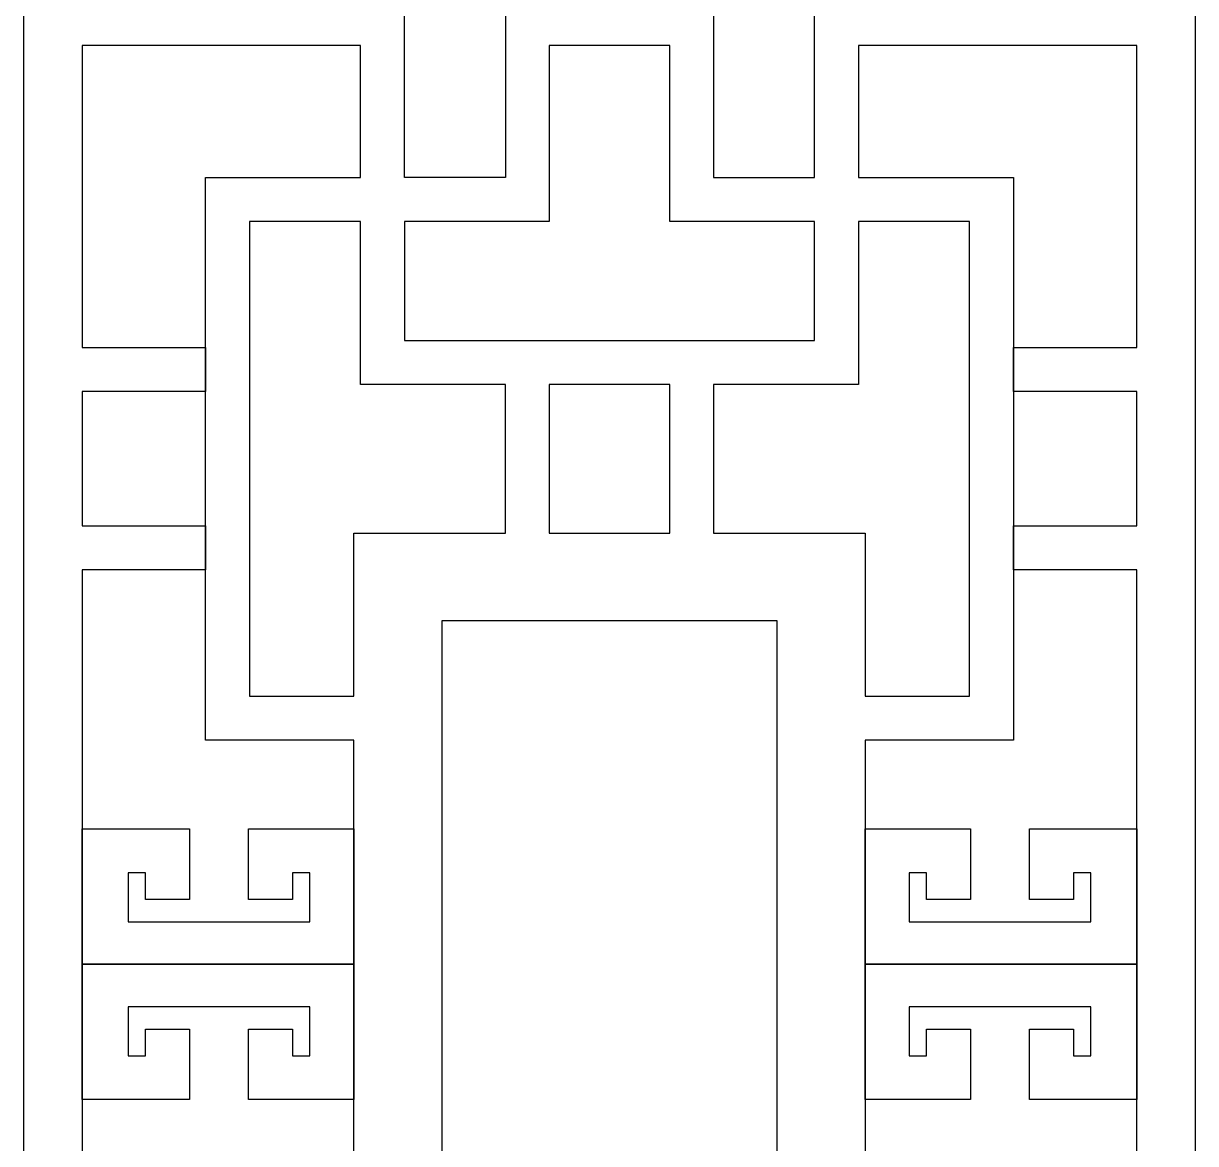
# Model space of a CAD drawing. Header units: centimetres. Extents: x -27.5 to -16.8, y -9.5 to 9.5.
# Drawn here: x -27.5 to -22.43, y -0.78 to 4.07 of the extents above; entities that cross this region are included whole.
import ezdxf

# ---------------------------------------------------------------- set-up
doc = ezdxf.new("R2010")
doc.units = ezdxf.units.CM
doc.header["$MEASUREMENT"] = 0
doc.layers.add('layer 1', color=7, linetype='Continuous')

msp = doc.modelspace()

# ---------------------------------------------------------------- linework, layer by layer
at = {"layer": 'layer 1', "color": 250}
for points, knots in [([(-27.5, -9.5), (-27.5, -9.5), (-27.5, 9.5), (-27.5, 9.5), (-27.5, 9.5), (-27.5, 9.5), (-22.43334, 9.5), (-22.43334, 9.5), (-22.43334, 9.5), (-22.43334, 9.5), (-22.43334, -9.5), (-22.43334, -9.5), (-22.43334, -9.5), (-22.43334, -9.5), (-27.5, -9.5), (-27.5, -9.5)], [0, 0, 0, 0, 0.2, 0.2, 0.2, 0.2, 0.4, 0.4, 0.4, 0.4, 0.6, 0.6, 0.6, 0.6, 1, 1, 1, 1]), ([(-26.52278, 4.16265), (-26.52278, 4.16265), (-26.52278, 4.16265), (-26.52278, 4.16265), (-26.52278, 4.16265), (-26.52278, 4.16265), (-26.04232, 4.16265), (-26.04232, 4.16265), (-26.04232, 4.16265), (-26.04232, 4.16265), (-25.94143, 4.16265), (-25.94143, 4.16265), (-25.94143, 4.16265), (-25.94143, 4.16265), (-25.85231, 4.16265), (-25.85231, 4.16265), (-25.85231, 4.16265), (-25.85231, 4.16265), (-25.85231, 3.40204), (-25.85231, 3.40204), (-25.85231, 3.40204), (-25.85231, 3.40204), (-25.41693, 3.40204), (-25.41693, 3.40204), (-25.41693, 3.40204), (-25.41693, 3.40204), (-25.41693, 5.59648), (-25.41693, 5.59648), (-25.41693, 5.59648), (-25.41693, 5.59648), (-25.85231, 5.59648), (-25.85231, 5.59648), (-25.85231, 5.59648), (-25.85231, 5.59648), (-25.85231, 4.83589), (-25.85231, 4.83589), (-25.85231, 4.83589), (-25.85231, 4.83589), (-25.94143, 4.83589), (-25.94143, 4.83589), (-25.94143, 4.83589), (-25.94143, 4.83589), (-26.04232, 4.83589), (-26.04232, 4.83589), (-26.04232, 4.83589), (-26.04232, 4.83589), (-26.52278, 4.83589), (-26.52278, 4.83589), (-26.52278, 4.83589), (-26.52278, 4.83589), (-26.52278, 4.16265), (-26.52278, 4.16265)], [0, 0, 0, 0, 0.0714286, 0.0714286, 0.0714286, 0.0714286, 0.1428571, 0.1428571, 0.1428571, 0.1428571, 0.2142857, 0.2142857, 0.2142857, 0.2142857, 0.2857143, 0.2857143, 0.2857143, 0.2857143, 0.3571429, 0.3571429, 0.3571429, 0.3571429, 0.4285714, 0.4285714, 0.4285714, 0.4285714, 0.5, 0.5, 0.5, 0.5, 0.5714286, 0.5714286, 0.5714286, 0.5714286, 0.6428571, 0.6428571, 0.6428571, 0.6428571, 0.7142857, 0.7142857, 0.7142857, 0.7142857, 0.7857143, 0.7857143, 0.7857143, 0.7857143, 0.8571429, 0.8571429, 0.8571429, 0.8571429, 1, 1, 1, 1]), ([(-23.41054, 4.16265), (-23.41054, 4.16265), (-23.41054, 4.16265), (-23.41054, 4.16265), (-23.41054, 4.16265), (-23.41054, 4.16265), (-23.891, 4.16265), (-23.891, 4.16265), (-23.891, 4.16265), (-23.891, 4.16265), (-23.99191, 4.16265), (-23.99191, 4.16265), (-23.99191, 4.16265), (-23.99191, 4.16265), (-24.08101, 4.16265), (-24.08101, 4.16265), (-24.08101, 4.16265), (-24.08101, 4.16265), (-24.08101, 3.40204), (-24.08101, 3.40204), (-24.08101, 3.40204), (-24.08101, 3.40204), (-24.5164, 3.40204), (-24.5164, 3.40204), (-24.5164, 3.40204), (-24.5164, 3.40204), (-24.5164, 5.59648), (-24.5164, 5.59648), (-24.5164, 5.59648), (-24.5164, 5.59648), (-24.08101, 5.59648), (-24.08101, 5.59648), (-24.08101, 5.59648), (-24.08101, 5.59648), (-24.08101, 4.83589), (-24.08101, 4.83589), (-24.08101, 4.83589), (-24.08101, 4.83589), (-23.99191, 4.83589), (-23.99191, 4.83589), (-23.99191, 4.83589), (-23.99191, 4.83589), (-23.891, 4.83589), (-23.891, 4.83589), (-23.891, 4.83589), (-23.891, 4.83589), (-23.41054, 4.83589), (-23.41054, 4.83589), (-23.41054, 4.83589), (-23.41054, 4.83589), (-23.41054, 4.16265), (-23.41054, 4.16265)], [0, 0, 0, 0, 0.0714286, 0.0714286, 0.0714286, 0.0714286, 0.1428571, 0.1428571, 0.1428571, 0.1428571, 0.2142857, 0.2142857, 0.2142857, 0.2142857, 0.2857143, 0.2857143, 0.2857143, 0.2857143, 0.3571429, 0.3571429, 0.3571429, 0.3571429, 0.4285714, 0.4285714, 0.4285714, 0.4285714, 0.5, 0.5, 0.5, 0.5, 0.5714286, 0.5714286, 0.5714286, 0.5714286, 0.6428571, 0.6428571, 0.6428571, 0.6428571, 0.7142857, 0.7142857, 0.7142857, 0.7142857, 0.7857143, 0.7857143, 0.7857143, 0.7857143, 0.8571429, 0.8571429, 0.8571429, 0.8571429, 1, 1, 1, 1]), ([(-27.24666, 0.58508), (-27.24666, 0.58508), (-27.24666, 0.58508), (-27.24666, 0.58508), (-27.24666, 0.58508), (-27.24666, 0.58508), (-27.24666, 1.70551), (-27.24666, 1.70551), (-27.24666, 1.70551), (-27.24666, 1.70551), (-26.71333, 1.70551), (-26.71333, 1.70551), (-26.71333, 1.70551), (-26.71333, 1.70551), (-26.71333, 1.89551), (-26.71333, 1.89551), (-26.71333, 1.89551), (-26.71333, 1.89551), (-27.24666, 1.89551), (-27.24666, 1.89551), (-27.24666, 1.89551), (-27.24666, 1.89551), (-27.24666, 2.47601), (-27.24666, 2.47601), (-27.24666, 2.47601), (-27.24666, 2.47601), (-26.71333, 2.47601), (-26.71333, 2.47601), (-26.71333, 2.47601), (-26.71333, 2.47601), (-26.71333, 2.66601), (-26.71333, 2.66601), (-26.71333, 2.66601), (-26.71333, 2.66601), (-27.24666, 2.66601), (-27.24666, 2.66601), (-27.24666, 2.66601), (-27.24666, 2.66601), (-27.24666, 3.97265), (-27.24666, 3.97265), (-27.24666, 3.97265), (-27.24666, 3.97265), (-26.04232, 3.97265), (-26.04232, 3.97265), (-26.04232, 3.97265), (-26.04232, 3.97265), (-26.04232, 3.40204), (-26.04232, 3.40204), (-26.04232, 3.40204), (-26.04232, 3.40204), (-26.52278, 3.40204), (-26.52278, 3.40204), (-26.52278, 3.40204), (-26.52278, 3.40204), (-26.56681, 3.40204), (-26.56681, 3.40204), (-26.56681, 3.40204), (-26.56681, 3.40204), (-26.71278, 3.40204), (-26.71278, 3.40204), (-26.71278, 3.40204), (-26.71278, 3.40204), (-26.71278, 2.18575), (-26.71278, 2.18575), (-26.71278, 2.18575), (-26.71278, 2.18575), (-26.71278, 0.96948), (-26.71278, 0.96948), (-26.71278, 0.96948), (-26.4992, 0.96948), (-26.28564, 0.96948), (-26.07206, 0.96948), (-26.07206, 0.96948), (-26.07206, 0.96948), (-26.07206, 0.58508), (-26.07206, 0.58508), (-26.07206, 0.58508), (-26.07206, 0.58508), (-26.07332, 0.58508), (-26.07332, 0.58508), (-26.07332, 0.58508), (-26.22476, 0.58508), (-26.37617, 0.58508), (-26.52757, 0.58508), (-26.52757, 0.58508), (-26.52757, 0.58508), (-26.52757, 0.28066), (-26.52757, 0.28066), (-26.52757, 0.28066), (-26.52757, 0.28066), (-26.33757, 0.28066), (-26.33757, 0.28066), (-26.33757, 0.28066), (-26.33757, 0.28066), (-26.33757, 0.39506), (-26.33757, 0.39506), (-26.33757, 0.39506), (-26.33757, 0.39506), (-26.26207, 0.39506), (-26.26207, 0.39506), (-26.26207, 0.39506), (-26.26207, 0.39506), (-26.26207, 0.18333), (-26.26207, 0.18333), (-26.26207, 0.18333), (-26.52389, 0.18333), (-26.7857, 0.18333), (-27.04754, 0.18333), (-27.04754, 0.18333), (-27.04754, 0.18333), (-27.04754, 0.39506), (-27.04754, 0.39506), (-27.04754, 0.39506), (-27.04754, 0.39506), (-26.97202, 0.39506), (-26.97202, 0.39506), (-26.97202, 0.39506), (-26.97202, 0.39506), (-26.97202, 0.28066), (-26.97202, 0.28066), (-26.97202, 0.28066), (-26.97202, 0.28066), (-26.78203, 0.28066), (-26.78203, 0.28066), (-26.78203, 0.28066), (-26.78203, 0.28066), (-26.78203, 0.58508), (-26.78203, 0.58508), (-26.78203, 0.58508), (-26.90438, 0.58508), (-27.09702, 0.58508), (-27.24666, 0.58508)], [0, 0, 0, 0, 0.0294118, 0.0294118, 0.0294118, 0.0294118, 0.0588235, 0.0588235, 0.0588235, 0.0588235, 0.0882353, 0.0882353, 0.0882353, 0.0882353, 0.1176471, 0.1176471, 0.1176471, 0.1176471, 0.1470588, 0.1470588, 0.1470588, 0.1470588, 0.1764706, 0.1764706, 0.1764706, 0.1764706, 0.2058824, 0.2058824, 0.2058824, 0.2058824, 0.2352941, 0.2352941, 0.2352941, 0.2352941, 0.2647059, 0.2647059, 0.2647059, 0.2647059, 0.2941176, 0.2941176, 0.2941176, 0.2941176, 0.3235294, 0.3235294, 0.3235294, 0.3235294, 0.3529412, 0.3529412, 0.3529412, 0.3529412, 0.3823529, 0.3823529, 0.3823529, 0.3823529, 0.4117647, 0.4117647, 0.4117647, 0.4117647, 0.4411765, 0.4411765, 0.4411765, 0.4411765, 0.4705882, 0.4705882, 0.4705882, 0.4705882, 0.5, 0.5, 0.5, 0.5, 0.5294118, 0.5294118, 0.5294118, 0.5294118, 0.5588235, 0.5588235, 0.5588235, 0.5588235, 0.5882353, 0.5882353, 0.5882353, 0.5882353, 0.6176471, 0.6176471, 0.6176471, 0.6176471, 0.6470588, 0.6470588, 0.6470588, 0.6470588, 0.6764706, 0.6764706, 0.6764706, 0.6764706, 0.7058824, 0.7058824, 0.7058824, 0.7058824, 0.7352941, 0.7352941, 0.7352941, 0.7352941, 0.7647059, 0.7647059, 0.7647059, 0.7647059, 0.7941176, 0.7941176, 0.7941176, 0.7941176, 0.8235294, 0.8235294, 0.8235294, 0.8235294, 0.8529412, 0.8529412, 0.8529412, 0.8529412, 0.8823529, 0.8823529, 0.8823529, 0.8823529, 0.9117647, 0.9117647, 0.9117647, 0.9117647, 0.9411765, 0.9411765, 0.9411765, 0.9411765, 1, 1, 1, 1]), ([(-24.96667, 3.97265), (-24.96667, 3.97265), (-24.96667, 3.97265), (-24.96667, 3.97265), (-24.96667, 3.97265), (-24.96667, 3.97265), (-24.7064, 3.97265), (-24.7064, 3.97265), (-24.7064, 3.97265), (-24.7064, 3.97265), (-24.7064, 3.40204), (-24.7064, 3.40204), (-24.7064, 3.40204), (-24.7064, 3.40204), (-24.7064, 3.30133), (-24.7064, 3.30133), (-24.7064, 3.30133), (-24.7064, 3.30133), (-24.7064, 3.21204), (-24.7064, 3.21204), (-24.7064, 3.21204), (-24.7064, 3.21204), (-24.08101, 3.21204), (-24.08101, 3.21204), (-24.08101, 3.21204), (-24.08101, 3.21204), (-24.08101, 2.69691), (-24.08101, 2.69691), (-24.08101, 2.69691), (-24.08101, 2.69691), (-24.96667, 2.69691), (-24.96667, 2.69691), (-24.96667, 2.69691), (-24.96667, 2.69691), (-25.85231, 2.69691), (-25.85231, 2.69691), (-25.85231, 2.69691), (-25.85231, 2.69691), (-25.85231, 3.21204), (-25.85231, 3.21204), (-25.85231, 3.21204), (-25.85231, 3.21204), (-25.22693, 3.21204), (-25.22693, 3.21204), (-25.22693, 3.21204), (-25.22693, 3.21204), (-25.22693, 3.30133), (-25.22693, 3.30133), (-25.22693, 3.30133), (-25.22693, 3.30133), (-25.22693, 3.40204), (-25.22693, 3.40204), (-25.22693, 3.40204), (-25.22693, 3.40204), (-25.22693, 3.97265), (-25.22693, 3.97265), (-25.22693, 3.97265), (-25.22693, 3.97265), (-24.96667, 3.97265), (-24.96667, 3.97265)], [0, 0, 0, 0, 0.0625, 0.0625, 0.0625, 0.0625, 0.125, 0.125, 0.125, 0.125, 0.1875, 0.1875, 0.1875, 0.1875, 0.25, 0.25, 0.25, 0.25, 0.3125, 0.3125, 0.3125, 0.3125, 0.375, 0.375, 0.375, 0.375, 0.4375, 0.4375, 0.4375, 0.4375, 0.5, 0.5, 0.5, 0.5, 0.5625, 0.5625, 0.5625, 0.5625, 0.625, 0.625, 0.625, 0.625, 0.6875, 0.6875, 0.6875, 0.6875, 0.75, 0.75, 0.75, 0.75, 0.8125, 0.8125, 0.8125, 0.8125, 0.875, 0.875, 0.875, 0.875, 1, 1, 1, 1]), ([(-22.68666, 3.97265), (-22.68666, 3.97265), (-22.68666, 3.97265), (-22.68666, 3.97265), (-22.68666, 3.97265), (-22.68666, 3.97265), (-22.68666, 2.66601), (-22.68666, 2.66601), (-22.68666, 2.66601), (-22.68666, 2.66601), (-23.22, 2.66601), (-23.22, 2.66601), (-23.22, 2.66601), (-23.22, 2.66601), (-23.22, 2.47601), (-23.22, 2.47601), (-23.22, 2.47601), (-23.22, 2.47601), (-22.68666, 2.47601), (-22.68666, 2.47601), (-22.68666, 2.47601), (-22.68666, 2.47601), (-22.68666, 1.89551), (-22.68666, 1.89551), (-22.68666, 1.89551), (-22.68666, 1.89551), (-23.22, 1.89551), (-23.22, 1.89551), (-23.22, 1.89551), (-23.22, 1.89551), (-23.22, 1.70551), (-23.22, 1.70551), (-23.22, 1.70551), (-23.22, 1.70551), (-22.68666, 1.70551), (-22.68666, 1.70551), (-22.68666, 1.70551), (-22.68666, 1.70551), (-22.68666, 0.58508), (-22.68666, 0.58508), (-22.68666, 0.58508), (-22.83999, 0.58508), (-23.03519, 0.58508), (-23.15131, 0.58508), (-23.15131, 0.58508), (-23.15131, 0.58508), (-23.15131, 0.28066), (-23.15131, 0.28066), (-23.15131, 0.28066), (-23.15131, 0.28066), (-22.96132, 0.28066), (-22.96132, 0.28066), (-22.96132, 0.28066), (-22.96132, 0.28066), (-22.96132, 0.39506), (-22.96132, 0.39506), (-22.96132, 0.39506), (-22.96132, 0.39506), (-22.8858, 0.39506), (-22.8858, 0.39506), (-22.8858, 0.39506), (-22.8858, 0.39506), (-22.8858, 0.18333), (-22.8858, 0.18333), (-22.8858, 0.18333), (-23.14761, 0.18333), (-23.40946, 0.18333), (-23.67127, 0.18333), (-23.67127, 0.18333), (-23.67127, 0.18333), (-23.67127, 0.39506), (-23.67127, 0.39506), (-23.67127, 0.39506), (-23.67127, 0.39506), (-23.59575, 0.39506), (-23.59575, 0.39506), (-23.59575, 0.39506), (-23.59575, 0.39506), (-23.59575, 0.28066), (-23.59575, 0.28066), (-23.59575, 0.28066), (-23.59575, 0.28066), (-23.40575, 0.28066), (-23.40575, 0.28066), (-23.40575, 0.28066), (-23.40575, 0.28066), (-23.40575, 0.58508), (-23.40575, 0.58508), (-23.40575, 0.58508), (-23.55761, 0.58508), (-23.70944, 0.58508), (-23.86127, 0.58508), (-23.86127, 0.58508), (-23.86127, 0.58508), (-23.86127, 0.96948), (-23.86127, 0.96948), (-23.86127, 0.96948), (-23.6477, 0.96948), (-23.43414, 0.96948), (-23.22054, 0.96948), (-23.22054, 0.96948), (-23.22054, 0.96948), (-23.22054, 2.18575), (-23.22054, 2.18575), (-23.22054, 2.18575), (-23.22054, 2.18575), (-23.22054, 3.40204), (-23.22054, 3.40204), (-23.22054, 3.40204), (-23.22054, 3.40204), (-23.36651, 3.40204), (-23.36651, 3.40204), (-23.36651, 3.40204), (-23.36651, 3.40204), (-23.41054, 3.40204), (-23.41054, 3.40204), (-23.41054, 3.40204), (-23.41054, 3.40204), (-23.891, 3.40204), (-23.891, 3.40204), (-23.891, 3.40204), (-23.891, 3.40204), (-23.891, 3.97265), (-23.891, 3.97265), (-23.891, 3.97265), (-23.891, 3.97265), (-22.68666, 3.97265), (-22.68666, 3.97265)], [0, 0, 0, 0, 0.030303, 0.030303, 0.030303, 0.030303, 0.0606061, 0.0606061, 0.0606061, 0.0606061, 0.0909091, 0.0909091, 0.0909091, 0.0909091, 0.1212121, 0.1212121, 0.1212121, 0.1212121, 0.1515152, 0.1515152, 0.1515152, 0.1515152, 0.1818182, 0.1818182, 0.1818182, 0.1818182, 0.2121212, 0.2121212, 0.2121212, 0.2121212, 0.2424242, 0.2424242, 0.2424242, 0.2424242, 0.2727273, 0.2727273, 0.2727273, 0.2727273, 0.3030303, 0.3030303, 0.3030303, 0.3030303, 0.3333333, 0.3333333, 0.3333333, 0.3333333, 0.3636364, 0.3636364, 0.3636364, 0.3636364, 0.3939394, 0.3939394, 0.3939394, 0.3939394, 0.4242424, 0.4242424, 0.4242424, 0.4242424, 0.4545455, 0.4545455, 0.4545455, 0.4545455, 0.4848485, 0.4848485, 0.4848485, 0.4848485, 0.5151515, 0.5151515, 0.5151515, 0.5151515, 0.5454545, 0.5454545, 0.5454545, 0.5454545, 0.5757576, 0.5757576, 0.5757576, 0.5757576, 0.6060606, 0.6060606, 0.6060606, 0.6060606, 0.6363636, 0.6363636, 0.6363636, 0.6363636, 0.6666667, 0.6666667, 0.6666667, 0.6666667, 0.6969697, 0.6969697, 0.6969697, 0.6969697, 0.7272727, 0.7272727, 0.7272727, 0.7272727, 0.7575758, 0.7575758, 0.7575758, 0.7575758, 0.7878788, 0.7878788, 0.7878788, 0.7878788, 0.8181818, 0.8181818, 0.8181818, 0.8181818, 0.8484848, 0.8484848, 0.8484848, 0.8484848, 0.8787879, 0.8787879, 0.8787879, 0.8787879, 0.9090909, 0.9090909, 0.9090909, 0.9090909, 0.9393939, 0.9393939, 0.9393939, 0.9393939, 1, 1, 1, 1]), ([(-26.07206, 1.86461), (-26.07206, 1.86461), (-26.07206, 1.86461), (-26.07206, 1.86461), (-26.07206, 1.86461), (-26.07206, 1.86461), (-26.07206, 1.48462), (-26.07206, 1.48462), (-26.07206, 1.48462), (-26.07206, 1.48462), (-26.07206, 1.15948), (-26.07206, 1.15948), (-26.07206, 1.15948), (-26.07206, 1.15948), (-26.52278, 1.15948), (-26.52278, 1.15948), (-26.52278, 1.15948), (-26.52278, 1.15948), (-26.52278, 2.18575), (-26.52278, 2.18575), (-26.52278, 2.18575), (-26.52278, 2.18575), (-26.52278, 3.21204), (-26.52278, 3.21204), (-26.52278, 3.21204), (-26.52278, 3.21204), (-26.04232, 3.21204), (-26.04232, 3.21204), (-26.04232, 3.21204), (-26.04232, 3.21204), (-26.04232, 2.69691), (-26.04232, 2.69691), (-26.04232, 2.69691), (-26.04232, 2.69691), (-26.04232, 2.50691), (-26.04232, 2.50691), (-26.04232, 2.50691), (-26.04232, 2.50691), (-25.85231, 2.50691), (-25.85231, 2.50691), (-25.85231, 2.50691), (-25.85231, 2.50691), (-25.41693, 2.50691), (-25.41693, 2.50691), (-25.41693, 2.50691), (-25.41693, 2.50691), (-25.41693, 2.18575), (-25.41693, 2.18575), (-25.41693, 2.18575), (-25.41693, 2.18575), (-25.41693, 1.86461), (-25.41693, 1.86461), (-25.41693, 1.86461), (-25.41693, 1.86461), (-25.69206, 1.86461), (-25.69206, 1.86461), (-25.69206, 1.86461), (-25.69206, 1.86461), (-26.07206, 1.86461), (-26.07206, 1.86461)], [0, 0, 0, 0, 0.0625, 0.0625, 0.0625, 0.0625, 0.125, 0.125, 0.125, 0.125, 0.1875, 0.1875, 0.1875, 0.1875, 0.25, 0.25, 0.25, 0.25, 0.3125, 0.3125, 0.3125, 0.3125, 0.375, 0.375, 0.375, 0.375, 0.4375, 0.4375, 0.4375, 0.4375, 0.5, 0.5, 0.5, 0.5, 0.5625, 0.5625, 0.5625, 0.5625, 0.625, 0.625, 0.625, 0.625, 0.6875, 0.6875, 0.6875, 0.6875, 0.75, 0.75, 0.75, 0.75, 0.8125, 0.8125, 0.8125, 0.8125, 0.875, 0.875, 0.875, 0.875, 1, 1, 1, 1]), ([(-23.86127, 1.15948), (-23.86127, 1.15948), (-23.86127, 1.15948), (-23.86127, 1.15948), (-23.86127, 1.15948), (-23.86127, 1.15948), (-23.86127, 1.48462), (-23.86127, 1.48462), (-23.86127, 1.48462), (-23.86127, 1.48462), (-23.86127, 1.86461), (-23.86127, 1.86461), (-23.86127, 1.86461), (-23.86127, 1.86461), (-24.24128, 1.86461), (-24.24128, 1.86461), (-24.24128, 1.86461), (-24.24128, 1.86461), (-24.5164, 1.86461), (-24.5164, 1.86461), (-24.5164, 1.86461), (-24.5164, 1.86461), (-24.5164, 2.18575), (-24.5164, 2.18575), (-24.5164, 2.18575), (-24.5164, 2.18575), (-24.5164, 2.50691), (-24.5164, 2.50691), (-24.5164, 2.50691), (-24.5164, 2.50691), (-24.08101, 2.50691), (-24.08101, 2.50691), (-24.08101, 2.50691), (-24.08101, 2.50691), (-23.891, 2.50691), (-23.891, 2.50691), (-23.891, 2.50691), (-23.891, 2.50691), (-23.891, 2.69691), (-23.891, 2.69691), (-23.891, 2.69691), (-23.891, 2.69691), (-23.891, 3.21204), (-23.891, 3.21204), (-23.891, 3.21204), (-23.891, 3.21204), (-23.41054, 3.21204), (-23.41054, 3.21204), (-23.41054, 3.21204), (-23.41054, 3.21204), (-23.41054, 2.18575), (-23.41054, 2.18575), (-23.41054, 2.18575), (-23.41054, 2.18575), (-23.41054, 1.15948), (-23.41054, 1.15948), (-23.41054, 1.15948), (-23.41054, 1.15948), (-23.86127, 1.15948), (-23.86127, 1.15948)], [0, 0, 0, 0, 0.0625, 0.0625, 0.0625, 0.0625, 0.125, 0.125, 0.125, 0.125, 0.1875, 0.1875, 0.1875, 0.1875, 0.25, 0.25, 0.25, 0.25, 0.3125, 0.3125, 0.3125, 0.3125, 0.375, 0.375, 0.375, 0.375, 0.4375, 0.4375, 0.4375, 0.4375, 0.5, 0.5, 0.5, 0.5, 0.5625, 0.5625, 0.5625, 0.5625, 0.625, 0.625, 0.625, 0.625, 0.6875, 0.6875, 0.6875, 0.6875, 0.75, 0.75, 0.75, 0.75, 0.8125, 0.8125, 0.8125, 0.8125, 0.875, 0.875, 0.875, 0.875, 1, 1, 1, 1]), ([(-24.7064, 1.86461), (-24.7064, 1.86461), (-24.7064, 1.86461), (-24.7064, 1.86461), (-24.7064, 1.86461), (-24.7064, 1.86461), (-24.96667, 1.86461), (-24.96667, 1.86461), (-24.96667, 1.86461), (-24.96667, 1.86461), (-25.22693, 1.86461), (-25.22693, 1.86461), (-25.22693, 1.86461), (-25.22693, 1.86461), (-25.22693, 2.18575), (-25.22693, 2.18575), (-25.22693, 2.18575), (-25.22693, 2.18575), (-25.22693, 2.50691), (-25.22693, 2.50691), (-25.22693, 2.50691), (-25.22693, 2.50691), (-24.96667, 2.50691), (-24.96667, 2.50691), (-24.96667, 2.50691), (-24.96667, 2.50691), (-24.7064, 2.50691), (-24.7064, 2.50691), (-24.7064, 2.50691), (-24.7064, 2.50691), (-24.7064, 2.18575), (-24.7064, 2.18575), (-24.7064, 2.18575), (-24.7064, 2.18575), (-24.7064, 1.86461), (-24.7064, 1.86461)], [0, 0, 0, 0, 0.1, 0.1, 0.1, 0.1, 0.2, 0.2, 0.2, 0.2, 0.3, 0.3, 0.3, 0.3, 0.4, 0.4, 0.4, 0.4, 0.5, 0.5, 0.5, 0.5, 0.6, 0.6, 0.6, 0.6, 0.7, 0.7, 0.7, 0.7, 0.8, 0.8, 0.8, 0.8, 1, 1, 1, 1]), ([(-25.69206, 1.48462), (-25.69206, 1.48462), (-25.69206, 1.48462), (-25.69206, 1.48462), (-25.69206, 1.48462), (-25.69206, 1.48462), (-24.96667, 1.48462), (-24.96667, 1.48462), (-24.96667, 1.48462), (-24.96667, 1.48462), (-24.24128, 1.48462), (-24.24128, 1.48462), (-24.24128, 1.48462), (-24.24128, 1.48462), (-24.24128, 0.00001), (-24.24128, 0.00001), (-24.24128, 0.00001), (-24.24128, 0.00001), (-24.24128, -1.4846), (-24.24128, -1.4846), (-24.24128, -1.4846), (-24.24128, -1.4846), (-24.96667, -1.4846), (-24.96667, -1.4846), (-24.96667, -1.4846), (-24.96667, -1.4846), (-25.69206, -1.4846), (-25.69206, -1.4846), (-25.69206, -1.4846), (-25.69206, -0.49487), (-25.69206, 0.49487), (-25.69206, 1.48462)], [0, 0, 0, 0, 0.1111111, 0.1111111, 0.1111111, 0.1111111, 0.2222222, 0.2222222, 0.2222222, 0.2222222, 0.3333333, 0.3333333, 0.3333333, 0.3333333, 0.4444444, 0.4444444, 0.4444444, 0.4444444, 0.5555556, 0.5555556, 0.5555556, 0.5555556, 0.6666667, 0.6666667, 0.6666667, 0.6666667, 0.7777778, 0.7777778, 0.7777778, 0.7777778, 1, 1, 1, 1]), ([(-27.24666, -0.58506), (-27.24666, -0.58506), (-27.24666, -0.58506), (-27.24666, -0.58506), (-27.24666, -0.58506), (-27.24666, -0.58506), (-27.24666, 0.58508), (-27.24666, 0.58508), (-27.24666, 0.58508), (-27.24666, 0.58508), (-27.24666, -0.58506), (-27.24666, -0.58506)], [0, 0, 0, 0, 0.25, 0.25, 0.25, 0.25, 0.5, 0.5, 0.5, 0.5, 1, 1, 1, 1]), ([(-26.07206, 0.58508), (-26.07206, 0.58508), (-26.07206, 0.58508), (-26.07206, 0.58508), (-26.07206, 0.58508), (-26.07206, 0.58508), (-26.07206, -0.58506), (-26.07206, -0.58506), (-26.07206, -0.58506), (-26.07206, -0.58506), (-26.07206, 0.58508), (-26.07206, 0.58508)], [0, 0, 0, 0, 0.25, 0.25, 0.25, 0.25, 0.5, 0.5, 0.5, 0.5, 1, 1, 1, 1]), ([(-23.86127, 0.58508), (-23.86127, 0.58508), (-23.86127, 0.58508), (-23.86127, 0.58508), (-23.86127, 0.58508), (-23.86127, 0.58508), (-23.86127, -0.58506), (-23.86127, -0.58506), (-23.86127, -0.58506), (-23.86127, -0.58506), (-23.86127, 0.58508), (-23.86127, 0.58508)], [0, 0, 0, 0, 0.25, 0.25, 0.25, 0.25, 0.5, 0.5, 0.5, 0.5, 1, 1, 1, 1]), ([(-22.68666, -0.58506), (-22.68666, -0.58506), (-22.68666, -0.58506), (-22.68666, -0.58506), (-22.68666, -0.58506), (-22.68666, -0.58506), (-22.68666, 0.58508), (-22.68666, 0.58508), (-22.68666, 0.58508), (-22.68666, 0.58508), (-22.68666, -0.58506), (-22.68666, -0.58506)], [0, 0, 0, 0, 0.25, 0.25, 0.25, 0.25, 0.5, 0.5, 0.5, 0.5, 1, 1, 1, 1]), ([(-26.07206, 0.00001), (-26.07206, 0.00001), (-26.07206, 0.00001), (-26.07206, 0.00001), (-26.07206, 0.00001), (-26.07206, 0.00001), (-27.24666, 0.00001), (-27.24666, 0.00001), (-27.24666, 0.00001), (-27.24666, 0.00001), (-26.07206, 0.00001), (-26.07206, 0.00001)], [0, 0, 0, 0, 0.25, 0.25, 0.25, 0.25, 0.5, 0.5, 0.5, 0.5, 1, 1, 1, 1]), ([(-22.68666, 0.00001), (-22.68666, 0.00001), (-22.68666, 0.00001), (-22.68666, 0.00001), (-22.68666, 0.00001), (-22.68666, 0.00001), (-23.86127, 0.00001), (-23.86127, 0.00001), (-23.86127, 0.00001), (-23.86127, 0.00001), (-22.68666, 0.00001), (-22.68666, 0.00001)], [0, 0, 0, 0, 0.25, 0.25, 0.25, 0.25, 0.5, 0.5, 0.5, 0.5, 1, 1, 1, 1]), ([(-27.24666, -3.97265), (-27.24666, -3.97265), (-27.24666, -3.97265), (-27.24666, -3.97265), (-27.24666, -3.97265), (-27.24666, -3.97265), (-27.24666, -2.66601), (-27.24666, -2.66601), (-27.24666, -2.66601), (-27.24666, -2.66601), (-26.71333, -2.66601), (-26.71333, -2.66601), (-26.71333, -2.66601), (-26.71333, -2.66601), (-26.71333, -2.476), (-26.71333, -2.476), (-26.71333, -2.476), (-26.71333, -2.476), (-27.24666, -2.476), (-27.24666, -2.476), (-27.24666, -2.476), (-27.24666, -2.476), (-27.24666, -1.89551), (-27.24666, -1.89551), (-27.24666, -1.89551), (-27.24666, -1.89551), (-26.71333, -1.89551), (-26.71333, -1.89551), (-26.71333, -1.89551), (-26.71333, -1.89551), (-26.71333, -1.70549), (-26.71333, -1.70549), (-26.71333, -1.70549), (-26.71333, -1.70549), (-27.24666, -1.70549), (-27.24666, -1.70549), (-27.24666, -1.70549), (-27.24666, -1.70549), (-27.24666, -0.58506), (-27.24666, -0.58506), (-27.24666, -0.58506), (-27.09702, -0.58506), (-26.90438, -0.58506), (-26.78203, -0.58506), (-26.78203, -0.58506), (-26.78203, -0.58506), (-26.78203, -0.28066), (-26.78203, -0.28066), (-26.78203, -0.28066), (-26.78203, -0.28066), (-26.97202, -0.28066), (-26.97202, -0.28066), (-26.97202, -0.28066), (-26.97202, -0.28066), (-26.97202, -0.39506), (-26.97202, -0.39506), (-26.97202, -0.39506), (-26.97202, -0.39506), (-27.04754, -0.39506), (-27.04754, -0.39506), (-27.04754, -0.39506), (-27.04754, -0.39506), (-27.04754, -0.18332), (-27.04754, -0.18332), (-27.04754, -0.18332), (-26.7857, -0.18332), (-26.52389, -0.18332), (-26.26207, -0.18332), (-26.26207, -0.18332), (-26.26207, -0.18332), (-26.26207, -0.39506), (-26.26207, -0.39506), (-26.26207, -0.39506), (-26.26207, -0.39506), (-26.33757, -0.39506), (-26.33757, -0.39506), (-26.33757, -0.39506), (-26.33757, -0.39506), (-26.33757, -0.28066), (-26.33757, -0.28066), (-26.33757, -0.28066), (-26.33757, -0.28066), (-26.52757, -0.28066), (-26.52757, -0.28066), (-26.52757, -0.28066), (-26.52757, -0.28066), (-26.52757, -0.58506), (-26.52757, -0.58506), (-26.52757, -0.58506), (-26.37617, -0.58506), (-26.22476, -0.58506), (-26.07332, -0.58506), (-26.07332, -0.58506), (-26.07332, -0.58506), (-26.07206, -0.58506), (-26.07206, -0.58506), (-26.07206, -0.58506), (-26.07206, -0.58506), (-26.07206, -0.96947), (-26.07206, -0.96947), (-26.07206, -0.96947), (-26.07206, -0.96947), (-26.52278, -0.96947), (-26.52278, -0.96947), (-26.52278, -0.96947), (-26.52278, -0.96947), (-26.56681, -0.96947), (-26.56681, -0.96947), (-26.56681, -0.96947), (-26.56681, -0.96947), (-26.71278, -0.96947), (-26.71278, -0.96947), (-26.71278, -0.96947), (-26.71278, -0.96947), (-26.71278, -2.18575), (-26.71278, -2.18575), (-26.71278, -2.18575), (-26.71278, -2.18575), (-26.71278, -3.40204), (-26.71278, -3.40204), (-26.71278, -3.40204), (-26.71278, -3.40204), (-26.56681, -3.40204), (-26.56681, -3.40204), (-26.56681, -3.40204), (-26.56681, -3.40204), (-26.52278, -3.40204), (-26.52278, -3.40204), (-26.52278, -3.40204), (-26.52278, -3.40204), (-26.04232, -3.40204), (-26.04232, -3.40204), (-26.04232, -3.40204), (-26.04232, -3.40204), (-26.04232, -3.97265), (-26.04232, -3.97265), (-26.04232, -3.97265), (-26.04232, -3.97265), (-27.24666, -3.97265), (-27.24666, -3.97265)], [0, 0, 0, 0, 0.0277778, 0.0277778, 0.0277778, 0.0277778, 0.0555556, 0.0555556, 0.0555556, 0.0555556, 0.0833333, 0.0833333, 0.0833333, 0.0833333, 0.1111111, 0.1111111, 0.1111111, 0.1111111, 0.1388889, 0.1388889, 0.1388889, 0.1388889, 0.1666667, 0.1666667, 0.1666667, 0.1666667, 0.1944444, 0.1944444, 0.1944444, 0.1944444, 0.2222222, 0.2222222, 0.2222222, 0.2222222, 0.25, 0.25, 0.25, 0.25, 0.2777778, 0.2777778, 0.2777778, 0.2777778, 0.3055556, 0.3055556, 0.3055556, 0.3055556, 0.3333333, 0.3333333, 0.3333333, 0.3333333, 0.3611111, 0.3611111, 0.3611111, 0.3611111, 0.3888889, 0.3888889, 0.3888889, 0.3888889, 0.4166667, 0.4166667, 0.4166667, 0.4166667, 0.4444444, 0.4444444, 0.4444444, 0.4444444, 0.4722222, 0.4722222, 0.4722222, 0.4722222, 0.5, 0.5, 0.5, 0.5, 0.5277778, 0.5277778, 0.5277778, 0.5277778, 0.5555556, 0.5555556, 0.5555556, 0.5555556, 0.5833333, 0.5833333, 0.5833333, 0.5833333, 0.6111111, 0.6111111, 0.6111111, 0.6111111, 0.6388889, 0.6388889, 0.6388889, 0.6388889, 0.6666667, 0.6666667, 0.6666667, 0.6666667, 0.6944444, 0.6944444, 0.6944444, 0.6944444, 0.7222222, 0.7222222, 0.7222222, 0.7222222, 0.75, 0.75, 0.75, 0.75, 0.7777778, 0.7777778, 0.7777778, 0.7777778, 0.8055556, 0.8055556, 0.8055556, 0.8055556, 0.8333333, 0.8333333, 0.8333333, 0.8333333, 0.8611111, 0.8611111, 0.8611111, 0.8611111, 0.8888889, 0.8888889, 0.8888889, 0.8888889, 0.9166667, 0.9166667, 0.9166667, 0.9166667, 0.9444444, 0.9444444, 0.9444444, 0.9444444, 1, 1, 1, 1]), ([(-22.68666, -0.58506), (-22.68666, -0.58506), (-22.68666, -0.58506), (-22.68666, -0.58506), (-22.68666, -0.58506), (-22.68666, -0.58506), (-22.68666, -1.70549), (-22.68666, -1.70549), (-22.68666, -1.70549), (-22.68666, -1.70549), (-23.22, -1.70549), (-23.22, -1.70549), (-23.22, -1.70549), (-23.22, -1.70549), (-23.22, -1.89551), (-23.22, -1.89551), (-23.22, -1.89551), (-23.22, -1.89551), (-22.68666, -1.89551), (-22.68666, -1.89551), (-22.68666, -1.89551), (-22.68666, -1.89551), (-22.68666, -2.476), (-22.68666, -2.476), (-22.68666, -2.476), (-22.68666, -2.476), (-23.22, -2.476), (-23.22, -2.476), (-23.22, -2.476), (-23.22, -2.476), (-23.22, -2.66601), (-23.22, -2.66601), (-23.22, -2.66601), (-23.22, -2.66601), (-22.68666, -2.66601), (-22.68666, -2.66601), (-22.68666, -2.66601), (-22.68666, -2.66601), (-22.68666, -3.97265), (-22.68666, -3.97265), (-22.68666, -3.97265), (-22.68666, -3.97265), (-23.891, -3.97265), (-23.891, -3.97265), (-23.891, -3.97265), (-23.891, -3.97265), (-23.891, -3.40204), (-23.891, -3.40204), (-23.891, -3.40204), (-23.891, -3.40204), (-23.41054, -3.40204), (-23.41054, -3.40204), (-23.41054, -3.40204), (-23.41054, -3.40204), (-23.36651, -3.40204), (-23.36651, -3.40204), (-23.36651, -3.40204), (-23.36651, -3.40204), (-23.22054, -3.40204), (-23.22054, -3.40204), (-23.22054, -3.40204), (-23.22054, -3.40204), (-23.22054, -2.18575), (-23.22054, -2.18575), (-23.22054, -2.18575), (-23.22054, -2.18575), (-23.22054, -0.96947), (-23.22054, -0.96947), (-23.22054, -0.96947), (-23.22054, -0.96947), (-23.36651, -0.96947), (-23.36651, -0.96947), (-23.36651, -0.96947), (-23.36651, -0.96947), (-23.41054, -0.96947), (-23.41054, -0.96947), (-23.41054, -0.96947), (-23.41054, -0.96947), (-23.86127, -0.96947), (-23.86127, -0.96947), (-23.86127, -0.96947), (-23.86127, -0.96947), (-23.86127, -0.58506), (-23.86127, -0.58506), (-23.86127, -0.58506), (-23.70944, -0.58506), (-23.55759, -0.58506), (-23.40575, -0.58506), (-23.40575, -0.58506), (-23.40575, -0.58506), (-23.40575, -0.28066), (-23.40575, -0.28066), (-23.40575, -0.28066), (-23.40575, -0.28066), (-23.59575, -0.28066), (-23.59575, -0.28066), (-23.59575, -0.28066), (-23.59575, -0.28066), (-23.59575, -0.39506), (-23.59575, -0.39506), (-23.59575, -0.39506), (-23.59575, -0.39506), (-23.67127, -0.39506), (-23.67127, -0.39506), (-23.67127, -0.39506), (-23.67127, -0.39506), (-23.67127, -0.18332), (-23.67127, -0.18332), (-23.67127, -0.18332), (-23.40946, -0.18332), (-23.14761, -0.18332), (-22.8858, -0.18332), (-22.8858, -0.18332), (-22.8858, -0.18332), (-22.8858, -0.39506), (-22.8858, -0.39506), (-22.8858, -0.39506), (-22.8858, -0.39506), (-22.96132, -0.39506), (-22.96132, -0.39506), (-22.96132, -0.39506), (-22.96132, -0.39506), (-22.96132, -0.28066), (-22.96132, -0.28066), (-22.96132, -0.28066), (-22.96132, -0.28066), (-23.15131, -0.28066), (-23.15131, -0.28066), (-23.15131, -0.28066), (-23.15131, -0.28066), (-23.15131, -0.58506), (-23.15131, -0.58506), (-23.15131, -0.58506), (-23.03519, -0.58506), (-22.83999, -0.58506), (-22.68666, -0.58506)], [0, 0, 0, 0, 0.0285714, 0.0285714, 0.0285714, 0.0285714, 0.0571429, 0.0571429, 0.0571429, 0.0571429, 0.0857143, 0.0857143, 0.0857143, 0.0857143, 0.1142857, 0.1142857, 0.1142857, 0.1142857, 0.1428571, 0.1428571, 0.1428571, 0.1428571, 0.1714286, 0.1714286, 0.1714286, 0.1714286, 0.2, 0.2, 0.2, 0.2, 0.2285714, 0.2285714, 0.2285714, 0.2285714, 0.2571429, 0.2571429, 0.2571429, 0.2571429, 0.2857143, 0.2857143, 0.2857143, 0.2857143, 0.3142857, 0.3142857, 0.3142857, 0.3142857, 0.3428571, 0.3428571, 0.3428571, 0.3428571, 0.3714286, 0.3714286, 0.3714286, 0.3714286, 0.4, 0.4, 0.4, 0.4, 0.4285714, 0.4285714, 0.4285714, 0.4285714, 0.4571429, 0.4571429, 0.4571429, 0.4571429, 0.4857143, 0.4857143, 0.4857143, 0.4857143, 0.5142857, 0.5142857, 0.5142857, 0.5142857, 0.5428571, 0.5428571, 0.5428571, 0.5428571, 0.5714286, 0.5714286, 0.5714286, 0.5714286, 0.6, 0.6, 0.6, 0.6, 0.6285714, 0.6285714, 0.6285714, 0.6285714, 0.6571429, 0.6571429, 0.6571429, 0.6571429, 0.6857143, 0.6857143, 0.6857143, 0.6857143, 0.7142857, 0.7142857, 0.7142857, 0.7142857, 0.7428571, 0.7428571, 0.7428571, 0.7428571, 0.7714286, 0.7714286, 0.7714286, 0.7714286, 0.8, 0.8, 0.8, 0.8, 0.8285714, 0.8285714, 0.8285714, 0.8285714, 0.8571429, 0.8571429, 0.8571429, 0.8571429, 0.8857143, 0.8857143, 0.8857143, 0.8857143, 0.9142857, 0.9142857, 0.9142857, 0.9142857, 0.9428571, 0.9428571, 0.9428571, 0.9428571, 1, 1, 1, 1])]:
    msp.add_open_spline(points, degree=3, knots=knots, dxfattribs=at)

doc.saveas('drawing.dxf')
